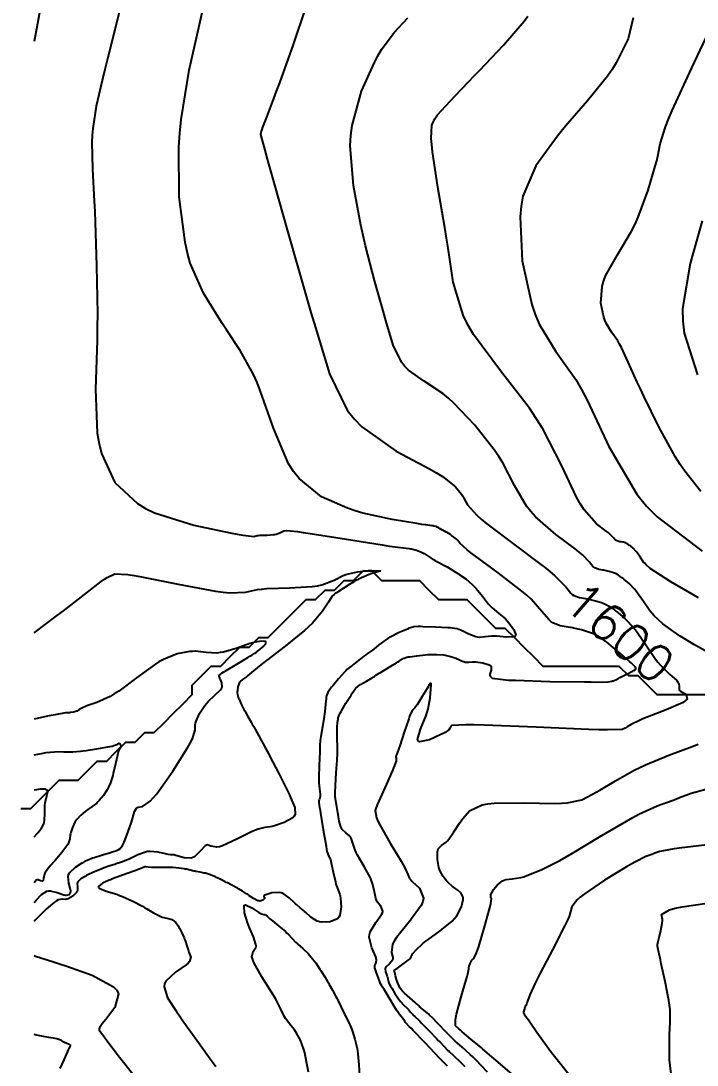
# Model space of a CAD drawing. Header units: metres. Extents: x 837117 to 838479, y 1189012 to 1191015.
# Drawn here: x 837475.1 to 837546.3, y 1190761.9 to 1190871.8 of the extents above; entities that cross this region are included whole.
import ezdxf

# ---------------------------------------------------------------- set-up
doc = ezdxf.new("R2010")
doc.units = ezdxf.units.M
doc.header["$LTSCALE"] = 0.3
for name, color, linetype in [('COTAS 10', 1, 'Continuous'), ('COTAS INT', 252, 'Continuous'), ('DRENAJE', 5, 'Continuous')]:
    doc.layers.add(name, color=color, linetype=linetype)
doc.styles.get("Standard").update_dxf_attribs({"font": 'simplex.shx'})

msp = doc.modelspace()

# ---------------------------------------------------------------- linework, layer by layer
at = {"layer": 'COTAS 10'}
for points in [[(837505.08, 1190873.15), (837503.77, 1190869.28), (837502.33, 1190865.26), (837502.01, 1190864.38), (837501.73, 1190863.6), (837500.98, 1190861.65), (837500.56, 1190860.58), (837500.49, 1190860.36), (837500.43, 1190860.18), (837500.34, 1190859.81), (837500.79, 1190858.19), (837501.06, 1190857.22), (837501.4, 1190856.02), (837503.16, 1190849.81), (837505.16, 1190842.81), (837505.66, 1190841.11), (837506.13, 1190839.52), (837507.6, 1190834.64), (837509.47, 1190830.84), (837510.19, 1190829.93), (837511, 1190829.08), (837514.63, 1190826.53), (837518.15, 1190824.65), (837518.88, 1190824.23), (837519.5, 1190823.84), (837520.88, 1190822.78), (837521.49, 1190822), (837521.63, 1190821.79), (837521.76, 1190821.59), (837522.13, 1190820.88), (837523.08, 1190819.81), (837523.58, 1190819.38), (837524.17, 1190818.89), (837527.16, 1190816.63), (837529.99, 1190814.51), (837530.19, 1190814.36), (837530.81, 1190813.86), (837531.34, 1190813.41), (837532.47, 1190812.25), (837533.01, 1190811.6), (837533.16, 1190811.46), (837533.32, 1190811.35), (837533.92, 1190811.12), (837534.55, 1190811.02), (837534.73, 1190810.98), (837534.91, 1190810.94), (837535.59, 1190810.79), (837536.24, 1190810.59), (837536.4, 1190810.53), (837536.56, 1190810.47), (837537.06, 1190810.2), (837537.59, 1190809.82), (837537.76, 1190809.69), (837537.94, 1190809.54), (837538.71, 1190808.9), (837539.57, 1190808.01), (837539.81, 1190807.71), (837540.06, 1190807.39), (837540.97, 1190806.03), (837541.91, 1190804.65), (837542.18, 1190804.32), (837542.44, 1190804.01), (837543.41, 1190803.08), (837544.15, 1190802.39), (837544.28, 1190802.24), (837544.37, 1190802.1), (837544.41, 1190801.73), (837544.41, 1190801.44), (837544.47, 1190801.35), (837544.56, 1190801.26), (837545.13, 1190800.92), (837545.27, 1190800.45), (837545.09, 1190800.29), (837544.82, 1190800.1), (837543.05, 1190799.31), (837541.03, 1190798.53), (837540.6, 1190798.36), (837540.23, 1190798.2), (837539.37, 1190797.78), (837538.93, 1190797.51), (837538.82, 1190797.45), (837538.71, 1190797.39), (837538.4, 1190797.24), (837536.86, 1190797.2), (837535.97, 1190797.22), (837534.9, 1190797.25), (837529.37, 1190797.48), (837523.87, 1190797.7), (837522.81, 1190797.73), (837521.94, 1190797.74), (837520.49, 1190797.67), (837520.34, 1190797.5), (837520.3, 1190797.45), (837520.27, 1190797.4), (837520.15, 1190797.21), (837519.77, 1190796.93), (837519.57, 1190796.83), (837519.33, 1190796.71), (837518.12, 1190796.17), (837517.08, 1190795.96), (837516.95, 1190796.05), (837516.88, 1190796.2), (837517.18, 1190797.28), (837517.78, 1190798.7), (837517.9, 1190799.07), (837518, 1190799.42), (837518.21, 1190800.59), (837518.28, 1190801.48), (837518.29, 1190801.65), (837518.3, 1190801.79), (837518.31, 1190802.04), (837518.3, 1190802.08), (837518.3, 1190802.08), (837518.29, 1190802.09), (837518.26, 1190802.09), (837518.23, 1190802.09), (837518.22, 1190802.08), (837518.2, 1190802.08), (837518.06, 1190801.86), (837517.98, 1190801.73), (837517.88, 1190801.57), (837517.36, 1190800.72), (837516.82, 1190799.85), (837516.7, 1190799.68), (837516.6, 1190799.54), (837516.36, 1190799.28), (837516.13, 1190798.88), (837516.04, 1190798.65), (837515.94, 1190798.38), (837515.46, 1190796.96), (837515, 1190795.53), (837514.9, 1190795.25), (837514.82, 1190795.02), (837514.65, 1190794.58), (837514.6, 1190794.45), (837514.6, 1190794.42), (837514.59, 1190794.38), (837514.61, 1190794.26), (837514.63, 1190794.13), (837514.64, 1190794.09), (837514.64, 1190794.05), (837514.63, 1190793.91), (837514.45, 1190793.45), (837514.35, 1190793.21), (837514.23, 1190792.92), (837513.59, 1190791.49), (837512.93, 1190790.01), (837512.79, 1190789.69), (837512.67, 1190789.41), (837512.4, 1190788.74), (837512.56, 1190787.95), (837512.71, 1190787.61), (837512.91, 1190787.21), (837514.01, 1190785.29), (837515.15, 1190783.4), (837515.37, 1190783.01), (837515.55, 1190782.68), (837515.84, 1190781.99), (837516.04, 1190781.58), (837516.16, 1190781.43), (837516.31, 1190781.27), (837517.08, 1190780.55), (837517.49, 1190779.51), (837517.42, 1190779.15), (837517.26, 1190778.75), (837516.02, 1190777.04), (837514.65, 1190775.38), (837514.41, 1190775), (837514.24, 1190774.67), (837514.13, 1190773.8), (837514.28, 1190773.25), (837514.26, 1190773.11), (837514.23, 1190772.99), (837513.91, 1190772.61), (837513.57, 1190772.28), (837513.51, 1190772.19), (837513.47, 1190772.1), (837513.49, 1190771.77), (837513.6, 1190771.46), (837513.63, 1190771.38), (837513.66, 1190771.3), (837513.73, 1190771.03), (837513.79, 1190770.8), (837513.81, 1190770.75), (837513.83, 1190770.69), (837513.9, 1190770.51), (837514.03, 1190770.25), (837514.09, 1190770.15), (837514.16, 1190770.03), (837514.49, 1190769.48), (837514.87, 1190768.9), (837514.97, 1190768.76), (837515.08, 1190768.63), (837515.44, 1190768.25), (837515.77, 1190767.95), (837515.85, 1190767.87), (837515.92, 1190767.8), (837516.14, 1190767.53), (837516.33, 1190767.3), (837516.38, 1190767.24), (837516.43, 1190767.19), (837516.62, 1190767.03), (837516.96, 1190766.72), (837517.1, 1190766.58), (837517.27, 1190766.41), (837518.05, 1190765.6), (837518.87, 1190764.75), (837519.05, 1190764.55), (837519.22, 1190764.38), (837519.69, 1190763.89), (837520.04, 1190763.53), (837520.15, 1190763.44), (837520.25, 1190763.34), (837520.64, 1190763), (837521.48, 1190762.19), (837521.86, 1190761.8)], [(837546.83, 1190850.76), (837545.57, 1190846.25), (837544.77, 1190841.48), (837544.8, 1190840.2), (837544.94, 1190838.94), (837546.35, 1190834.53)], [(837476.51, 1190794.58), (837477.29, 1190794.73), (837477.78, 1190794.81), (837478.19, 1190794.87), (837479.12, 1190794.93), (837479.64, 1190794.89), (837479.79, 1190794.88), (837479.95, 1190794.88), (837480.59, 1190794.89), (837481.41, 1190794.97), (837481.69, 1190795), (837482, 1190795.04), (837483.09, 1190795.2), (837483.29, 1190795.23), (837484.48, 1190795.44), (837484.72, 1190795.5), (837484.92, 1190795.55), (837485.34, 1190795.71), (837485.48, 1190795.79), (837485.51, 1190795.79), (837485.54, 1190795.78), (837485.61, 1190795.66), (837485.63, 1190795.48), (837485.63, 1190795.43), (837485.62, 1190795.39), (837485.56, 1190795.25), (837485.49, 1190795.15), (837485.47, 1190795.13), (837485.46, 1190795.12), (837485.42, 1190795.09), (837485.35, 1190794.87), (837485.32, 1190794.73), (837485.28, 1190794.55), (837485.08, 1190793.63), (837484.84, 1190792.63), (837484.79, 1190792.4), (837484.73, 1190792.19), (837484.56, 1190791.63), (837484.36, 1190791.17), (837484.28, 1190791.03), (837484.2, 1190790.89), (837483.82, 1190790.32), (837483.37, 1190789.77), (837483.24, 1190789.64), (837483.11, 1190789.51), (837482.64, 1190789.15), (837482.16, 1190788.83), (837482.02, 1190788.73), (837481.89, 1190788.63), (837481.43, 1190788.24), (837481.01, 1190787.79), (837480.91, 1190787.65), (837480.82, 1190787.51), (837480.55, 1190786.95), (837480.37, 1190786.41), (837480.34, 1190786.27), (837480.31, 1190786.15), (837480.28, 1190785.75), (837480.15, 1190785.31), (837480.07, 1190785.16), (837479.97, 1190785), (837479.44, 1190784.31), (837478.9, 1190783.67), (837478.7, 1190783.44), (837478.53, 1190783.24), (837478.41, 1190783.11), (837478.29, 1190782.96), (837477.97, 1190782.58), (837477.66, 1190782.15), (837477.61, 1190782.04), (837477.57, 1190781.94), (837477.51, 1190781.59), (837477.48, 1190781.35), (837477.45, 1190781.32), (837477.41, 1190781.3), (837477.19, 1190781.33), (837476.94, 1190781.42), (837476.9, 1190781.44), (837476.85, 1190781.45), (837476.76, 1190781.44), (837476.51, 1190781.11)]]:
    msp.add_lwpolyline(points, dxfattribs=at)
at = {"layer": 'COTAS INT'}
for points in [[(837477.52, 1190874.93), (837476.51, 1190869.62)], [(837485.46, 1190872.64), (837484.24, 1190867.77), (837483.96, 1190866.65), (837483.71, 1190865.63), (837483.04, 1190862.79), (837482.69, 1190860.45), (837482.64, 1190859.75), (837482.6, 1190859.02), (837482.66, 1190856.19), (837482.85, 1190852.81), (837482.9, 1190851.74), (837482.94, 1190850.6), (837483.1, 1190846), (837483.18, 1190840.98), (837483.17, 1190839.58), (837483.15, 1190838.17), (837482.99, 1190833.05), (837483.16, 1190828.4), (837483.35, 1190827.3), (837483.6, 1190826.27), (837485.01, 1190823.23), (837487.39, 1190821), (837488.25, 1190820.49), (837489.19, 1190820.02), (837493.32, 1190818.72), (837497.14, 1190817.93), (837497.89, 1190817.79), (837498.51, 1190817.68), (837499.64, 1190817.56), (837500.01, 1190817.64), (837500.14, 1190817.66), (837500.3, 1190817.67), (837501, 1190817.7), (837501.7, 1190817.74), (837501.86, 1190817.76), (837502, 1190817.79), (837502.38, 1190817.93), (837502.66, 1190818.07), (837502.74, 1190818.1), (837502.81, 1190818.13), (837503.1, 1190818.19), (837504.23, 1190818.07), (837504.85, 1190817.98), (837505.59, 1190817.87), (837509.38, 1190817.26), (837513.16, 1190816.65), (837513.91, 1190816.53), (837514.53, 1190816.44), (837515.67, 1190816.3), (837516.01, 1190816.28), (837516.12, 1190816.26), (837516.24, 1190816.24), (837516.76, 1190816.09), (837517.29, 1190815.88), (837517.43, 1190815.81), (837517.56, 1190815.75), (837518, 1190815.47), (837518.43, 1190815.18), (837518.56, 1190815.11), (837518.69, 1190815.03), (837519.2, 1190814.76), (837519.72, 1190814.5), (837519.85, 1190814.43), (837519.99, 1190814.35), (837520.45, 1190814.08), (837520.95, 1190813.76), (837521.1, 1190813.66), (837521.27, 1190813.54), (837521.94, 1190813.08), (837522.64, 1190812.49), (837522.84, 1190812.3), (837523.03, 1190812.09), (837523.7, 1190811.26), (837524.36, 1190810.43), (837524.55, 1190810.23), (837524.74, 1190810.03), (837525.44, 1190809.44), (837526.12, 1190808.87), (837526.29, 1190808.69), (837526.46, 1190808.5), (837527.02, 1190807.76), (837527.21, 1190807.16), (837527.15, 1190807.05), (837527.04, 1190806.98), (837526.22, 1190806.96), (837525.19, 1190807.06), (837524.94, 1190807.06), (837524.71, 1190807.06), (837524, 1190806.98), (837523.38, 1190806.93), (837523.19, 1190806.96), (837523.01, 1190807), (837522.29, 1190807.27), (837521.65, 1190807.58), (837521.51, 1190807.65), (837521.38, 1190807.7), (837521.06, 1190807.84), (837520.57, 1190807.91), (837520.34, 1190807.93), (837520.07, 1190807.95), (837518.75, 1190808.02), (837517.44, 1190808.06), (837517.17, 1190808.07), (837516.95, 1190808.07), (837516.49, 1190808.06), (837516.14, 1190807.95), (837515.99, 1190807.89), (837515.8, 1190807.81), (837514.94, 1190807.44), (837513.99, 1190806.96), (837513.75, 1190806.82), (837513.53, 1190806.68), (837512.81, 1190806.16), (837512.26, 1190805.7), (837512.13, 1190805.6), (837512.02, 1190805.52), (837511.72, 1190805.31), (837511.44, 1190805.11), (837511.33, 1190805.03), (837511.21, 1190804.94), (837510.69, 1190804.53), (837510.18, 1190804.12), (837510.07, 1190804.03), (837509.97, 1190803.95), (837509.71, 1190803.78), (837509.43, 1190803.54), (837509.31, 1190803.42), (837509.18, 1190803.28), (837508.57, 1190802.58), (837507.96, 1190801.85), (837507.83, 1190801.69), (837507.71, 1190801.54), (837507.44, 1190801.15), (837507.29, 1190800.79), (837507.26, 1190800.66), (837507.24, 1190800.52), (837507.19, 1190799.91), (837507.13, 1190799.13), (837507.09, 1190798.88), (837507.06, 1190798.61), (837506.87, 1190797.53), (837506.69, 1190796.51), (837506.66, 1190796.29), (837506.63, 1190796.09), (837506.59, 1190795.59), (837506.59, 1190795.17), (837506.59, 1190795.02), (837506.59, 1190794.86), (837506.56, 1190794.18), (837506.53, 1190793.46), (837506.52, 1190793.28), (837506.51, 1190793.11), (837506.48, 1190792.54), (837506.47, 1190791.99), (837506.48, 1190791.82), (837506.49, 1190791.65), (837506.56, 1190791), (837506.61, 1190790.43), (837506.62, 1190790.3), (837506.62, 1190790.19), (837506.57, 1190789.93), (837506.5, 1190789.78), (837506.49, 1190789.74), (837506.49, 1190789.71), (837506.49, 1190789.57), (837506.57, 1190789.05), (837506.61, 1190788.77), (837506.67, 1190788.43), (837506.94, 1190786.69), (837507.24, 1190784.96), (837507.3, 1190784.62), (837507.37, 1190784.35), (837507.55, 1190783.87), (837507.7, 1190783.57), (837507.75, 1190783.41), (837507.8, 1190783.21), (837508.01, 1190782.23), (837508.23, 1190781.21), (837508.29, 1190780.99), (837508.34, 1190780.8), (837508.53, 1190780.33), (837508.68, 1190779.89), (837508.72, 1190779.72), (837508.75, 1190779.51), (837508.84, 1190778.58), (837508.7, 1190777.68), (837508.59, 1190777.49), (837508.45, 1190777.34), (837507.67, 1190777), (837506.76, 1190776.99), (837506.54, 1190777.03), (837506.32, 1190777.09), (837505.65, 1190777.51), (837505.11, 1190778), (837504.99, 1190778.11), (837504.87, 1190778.21), (837504.51, 1190778.5), (837504.16, 1190778.79), (837504.04, 1190778.9), (837503.91, 1190779.02), (837503.37, 1190779.54), (837502.73, 1190779.98), (837502.53, 1190780.05), (837502.33, 1190780.09), (837501.55, 1190780.05), (837500.91, 1190779.86), (837500.8, 1190779.82), (837500.73, 1190779.78), (837500.71, 1190779.67), (837500.8, 1190779.55), (837500.79, 1190779.51), (837500.77, 1190779.47), (837500.59, 1190779.29), (837500.28, 1190779.2), (837500.17, 1190779.21), (837500.06, 1190779.24), (837499.61, 1190779.48), (837499.13, 1190779.8), (837499, 1190779.89), (837498.88, 1190779.97), (837498.45, 1190780.24), (837498.03, 1190780.5), (837497.91, 1190780.56), (837497.79, 1190780.63), (837497.34, 1190780.87), (837496.87, 1190781.11), (837496.74, 1190781.17), (837496.61, 1190781.24), (837496.16, 1190781.47), (837495.72, 1190781.68), (837495.6, 1190781.74), (837495.49, 1190781.79), (837495.07, 1190781.96), (837494.65, 1190782.09), (837494.54, 1190782.12), (837494.42, 1190782.15), (837493.98, 1190782.23), (837493.55, 1190782.3), (837493.44, 1190782.33), (837493.33, 1190782.35), (837492.96, 1190782.45), (837492.56, 1190782.55), (837492.43, 1190782.57), (837492.3, 1190782.6), (837491.76, 1190782.67), (837491.13, 1190782.72), (837490.93, 1190782.72), (837490.73, 1190782.73), (837489.93, 1190782.73), (837489.2, 1190782.72), (837489.04, 1190782.73), (837488.89, 1190782.74), (837488.53, 1190782.78), (837488.29, 1190782.8), (837488.22, 1190782.8), (837488.16, 1190782.79), (837487.94, 1190782.71), (837487.57, 1190782.55), (837487.4, 1190782.48), (837487.21, 1190782.41), (837486.31, 1190782.09), (837485.45, 1190781.79), (837485.27, 1190781.73), (837485.13, 1190781.68), (837484.87, 1190781.59), (837484.66, 1190781.5), (837484.55, 1190781.45), (837484.41, 1190781.39), (837483.73, 1190781.08), (837483.28, 1190780.73), (837483.29, 1190780.64), (837483.36, 1190780.54), (837484.1, 1190780.25), (837485.22, 1190779.91), (837485.52, 1190779.8), (837485.83, 1190779.68), (837486.91, 1190779.18), (837487.91, 1190778.66), (837488.15, 1190778.52), (837488.38, 1190778.4), (837489.1, 1190777.97), (837489.7, 1190777.64), (837489.85, 1190777.58), (837490, 1190777.52), (837490.5, 1190777.4), (837490.92, 1190777.3), (837491.03, 1190777.25), (837491.12, 1190777.2), (837491.42, 1190776.94), (837491.68, 1190776.58), (837491.75, 1190776.47), (837491.82, 1190776.35), (837492.07, 1190775.87), (837492.31, 1190775.34), (837492.36, 1190775.2), (837492.42, 1190775.05), (837492.6, 1190774.5), (837492.76, 1190773.98), (837492.8, 1190773.84), (837492.85, 1190773.72), (837493.02, 1190773.31), (837492.88, 1190772.83), (837492.73, 1190772.67), (837492.53, 1190772.49), (837491.39, 1190771.71), (837490.38, 1190770.77), (837490.25, 1190770.48), (837490.2, 1190770.18), (837490.55, 1190769.02), (837491.51, 1190767.59), (837491.83, 1190767.12), (837492.18, 1190766.62), (837493.65, 1190764.56), (837495.05, 1190762.61), (837495.36, 1190762.18), (837495.64, 1190761.8)], [(837520.04, 1190761.83), (837519.92, 1190761.95), (837519.72, 1190762.16), (837519.67, 1190762.2), (837519.65, 1190762.21), (837519.59, 1190762.27), (837519.27, 1190762.62), (837517.63, 1190764.33), (837516.43, 1190765.59), (837516.19, 1190765.83), (837516.01, 1190766.02), (837515.69, 1190766.35), (837515.61, 1190766.44), (837515.57, 1190766.5), (837515.52, 1190766.56), (837515.28, 1190766.9), (837515.02, 1190767.24), (837514.97, 1190767.31), (837514.92, 1190767.36), (837514.83, 1190767.48), (837514.65, 1190767.74), (837514.56, 1190767.89), (837514.44, 1190768.07), (837513.87, 1190769.02), (837513.31, 1190769.97), (837513.2, 1190770.15), (837513.11, 1190770.3), (837512.95, 1190770.57), (837512.93, 1190770.62), (837512.93, 1190770.64), (837512.92, 1190770.65), (837512.9, 1190770.72), (837512.84, 1190770.9), (837512.81, 1190770.99), (837512.77, 1190771.1), (837512.56, 1190771.64), (837512.39, 1190772.19), (837512.38, 1190772.3), (837512.38, 1190772.41), (837512.5, 1190772.65), (837512.56, 1190772.99), (837512.53, 1190773.15), (837512.47, 1190773.35), (837512.07, 1190774.29), (837511.8, 1190775.39), (837511.83, 1190775.68), (837511.89, 1190775.96), (837512.48, 1190776.94), (837513.09, 1190777.78), (837513.17, 1190777.97), (837513.21, 1190778.15), (837513, 1190778.66), (837512.62, 1190779.13), (837512.54, 1190779.29), (837512.48, 1190779.46), (837512.35, 1190780.17), (837512.15, 1190781.06), (837512.04, 1190781.34), (837511.91, 1190781.64), (837511.24, 1190782.85), (837510.56, 1190784.03), (837510.43, 1190784.31), (837510.31, 1190784.56), (837510.06, 1190785.3), (837509.88, 1190785.83), (837509.81, 1190785.95), (837509.72, 1190786.06), (837509.33, 1190786.39), (837508.95, 1190786.73), (837508.86, 1190786.86), (837508.79, 1190787), (837508.61, 1190787.6), (837508.51, 1190788.29), (837508.48, 1190788.48), (837508.45, 1190788.68), (837508.33, 1190789.36), (837508.25, 1190789.92), (837508.23, 1190790.03), (837508.22, 1190790.12), (837508.21, 1190790.27), (837508.22, 1190790.32), (837508.22, 1190790.33), (837508.22, 1190790.35), (837508.21, 1190790.45), (837508.22, 1190790.86), (837508.23, 1190791.08), (837508.24, 1190791.34), (837508.32, 1190792.68), (837508.41, 1190794.01), (837508.42, 1190794.27), (837508.44, 1190794.49), (837508.46, 1190794.87), (837508.46, 1190795.13), (837508.46, 1190795.27), (837508.45, 1190795.44), (837508.43, 1190796.28), (837508.42, 1190797.16), (837508.42, 1190797.35), (837508.42, 1190797.52), (837508.46, 1190797.94), (837508.5, 1190798.19), (837508.51, 1190798.25), (837508.52, 1190798.3), (837508.53, 1190798.48), (837508.66, 1190798.81), (837508.74, 1190798.96), (837508.84, 1190799.14), (837509.34, 1190800), (837509.88, 1190800.87), (837510, 1190801.05), (837510.11, 1190801.21), (837510.36, 1190801.57), (837510.64, 1190801.8), (837510.75, 1190801.89), (837510.88, 1190801.97), (837511.49, 1190802.33), (837512.1, 1190802.68), (837512.22, 1190802.75), (837512.33, 1190802.82), (837512.57, 1190802.98), (837512.85, 1190803.17), (837512.99, 1190803.25), (837513.14, 1190803.35), (837513.9, 1190803.81), (837514.66, 1190804.26), (837514.81, 1190804.35), (837514.93, 1190804.43), (837515.18, 1190804.59), (837515.28, 1190804.66), (837515.31, 1190804.68), (837515.34, 1190804.7), (837515.47, 1190804.76), (837515.76, 1190804.84), (837515.89, 1190804.87), (837516.05, 1190804.89), (837516.8, 1190805.01), (837517.68, 1190805.11), (837517.91, 1190805.13), (837518.13, 1190805.14), (837518.9, 1190805.14), (837519.59, 1190805.09), (837519.77, 1190805.06), (837519.93, 1190805.03), (837520.47, 1190804.89), (837520.92, 1190804.73), (837521.03, 1190804.68), (837521.14, 1190804.63), (837521.5, 1190804.47), (837521.82, 1190804.35), (837521.9, 1190804.33), (837521.98, 1190804.32), (837522.26, 1190804.34), (837522.65, 1190804.37), (837522.8, 1190804.36), (837522.97, 1190804.35), (837523.75, 1190804.26), (837524.43, 1190804.06), (837524.54, 1190803.98), (837524.62, 1190803.89), (837524.61, 1190803.48), (837524.48, 1190803.05), (837524.49, 1190802.96), (837524.51, 1190802.87), (837524.74, 1190802.64), (837525.87, 1190802.49), (837526.46, 1190802.45), (837527.18, 1190802.42), (837530.8, 1190802.31), (837534.43, 1190802.25), (837535.16, 1190802.25), (837535.76, 1190802.24), (837536.95, 1190802.27), (837537.31, 1190802.33), (837537.4, 1190802.36), (837537.48, 1190802.38), (837537.74, 1190802.48), (837538.05, 1190802.64), (837538.17, 1190802.7), (837538.3, 1190802.77), (837538.88, 1190803.05), (837538.89, 1190803.06), (837539.43, 1190803.33), (837539.54, 1190803.39), (837539.63, 1190803.44), (837539.81, 1190803.57), (837539.85, 1190803.65), (837539.85, 1190803.68), (837539.84, 1190803.7), (837539.8, 1190803.81), (837539.53, 1190804.09), (837539.38, 1190804.23), (837539.2, 1190804.39), (837538.28, 1190805.19), (837537.26, 1190806.05), (837537.01, 1190806.25), (837536.78, 1190806.43), (837536.08, 1190806.93), (837535.41, 1190807.29), (837535.2, 1190807.38), (837534.99, 1190807.46), (837534.12, 1190807.72), (837533.28, 1190807.91), (837533.22, 1190807.92), (837532.97, 1190807.97), (837532.73, 1190808.02), (837531.89, 1190808.16), (837531.1, 1190808.47), (837530.89, 1190808.62), (837530.68, 1190808.8), (837529.96, 1190809.67), (837528.84, 1190810.94), (837528.37, 1190811.36), (837527.84, 1190811.81), (837525.37, 1190813.72), (837522.98, 1190815.47), (837522.5, 1190815.84), (837522.1, 1190816.15), (837521.34, 1190816.83), (837521.1, 1190817.13), (837521.03, 1190817.2), (837520.96, 1190817.27), (837520.7, 1190817.49), (837520.46, 1190817.66), (837520.4, 1190817.7), (837520.34, 1190817.74), (837520.16, 1190817.85), (837520, 1190817.95), (837519.95, 1190817.98), (837519.9, 1190818), (837519.71, 1190818.1), (837519.53, 1190818.2), (837519.48, 1190818.22), (837519.43, 1190818.25), (837519.27, 1190818.36), (837519.11, 1190818.46), (837519.07, 1190818.48), (837519.02, 1190818.5), (837518.82, 1190818.58), (837518.64, 1190818.63), (837518.59, 1190818.64), (837518.55, 1190818.65), (837518.43, 1190818.66), (837517.72, 1190818.76), (837517.31, 1190818.82), (837516.8, 1190818.9), (837514.21, 1190819.32), (837511.13, 1190820.01), (837510.31, 1190820.26), (837509.51, 1190820.53), (837506.78, 1190821.71), (837504.4, 1190823.63), (837503.83, 1190824.37), (837503.3, 1190825.2), (837501.71, 1190828.93), (837500.36, 1190832.81), (837499.98, 1190833.73), (837499.6, 1190834.58), (837498.21, 1190837.09), (837496.76, 1190839.27), (837496.34, 1190839.92), (837495.92, 1190840.58), (837494.33, 1190843.12), (837492.95, 1190846.29), (837492.65, 1190847.35), (837492.4, 1190848.49), (837491.8, 1190853.26), (837491.75, 1190858.52), (837491.84, 1190859.97), (837491.98, 1190861.41), (837492.84, 1190866.6), (837493.85, 1190871.08), (837494.28, 1190872.98)], [(837547.52, 1190805.3), (837546.03, 1190806.15), (837544.53, 1190807.06), (837544.16, 1190807.3), (837543.81, 1190807.54), (837542.7, 1190808.37), (837541.79, 1190809.21), (837541.56, 1190809.46), (837541.34, 1190809.72), (837540.65, 1190810.69), (837540.04, 1190811.59), (837539.88, 1190811.81), (837539.71, 1190812.01), (837539.14, 1190812.6), (837538.63, 1190813.03), (837538.51, 1190813.12), (837538.39, 1190813.21), (837538.04, 1190813.47), (837537.71, 1190813.64), (837537.6, 1190813.69), (837537.49, 1190813.73), (837537.06, 1190813.86), (837536.61, 1190813.96), (837536.49, 1190813.99), (837536.37, 1190814.01), (837535.95, 1190814.08), (837535.55, 1190814.24), (837535.44, 1190814.31), (837535.34, 1190814.4), (837534.98, 1190814.84), (837534.23, 1190815.61), (837533.88, 1190815.9), (837533.46, 1190816.24), (837531.44, 1190817.76), (837529.3, 1190819.62), (837528.8, 1190820.17), (837528.35, 1190820.74), (837527.09, 1190822.92), (837525.86, 1190825.28), (837525.42, 1190825.96), (837524.95, 1190826.65), (837522.92, 1190829.24), (837520.71, 1190831.56), (837520.12, 1190832.09), (837519.54, 1190832.57), (837517.56, 1190833.87), (837515.91, 1190835.03), (837515.54, 1190835.42), (837515.21, 1190835.83), (837514.36, 1190837.56), (837513.69, 1190839.78), (837513.47, 1190840.51), (837513.25, 1190841.28), (837512.34, 1190844.47), (837511.39, 1190848.13), (837511.15, 1190849.2), (837510.91, 1190850.29), (837510.12, 1190854.47), (837509.8, 1190858.62), (837509.86, 1190859.71), (837509.98, 1190860.77), (837510.96, 1190864.38), (837512.33, 1190867.41), (837512.71, 1190868.11), (837513.08, 1190868.75), (837514.41, 1190870.54), (837515.85, 1190872.09)], [(837546.43, 1190811.08), (837543.53, 1190812.79), (837542.94, 1190813.15), (837542.43, 1190813.47), (837541.35, 1190814.19), (837540.89, 1190814.61), (837540.78, 1190814.73), (837540.67, 1190814.86), (837540.33, 1190815.34), (837540.02, 1190815.8), (837539.94, 1190815.9), (837539.86, 1190816), (837539.57, 1190816.3), (837539.31, 1190816.51), (837539.25, 1190816.56), (837539.19, 1190816.61), (837539.02, 1190816.73), (837538.85, 1190816.82), (837538.8, 1190816.84), (837538.75, 1190816.86), (837538.53, 1190816.93), (837538.31, 1190816.98), (837538.24, 1190816.99), (837538.18, 1190817), (837537.97, 1190817.04), (837537.77, 1190817.12), (837537.72, 1190817.16), (837537.67, 1190817.2), (837537.49, 1190817.42), (837537.12, 1190817.8), (837536.94, 1190817.95), (837536.73, 1190818.12), (837535.72, 1190818.88), (837534.42, 1190820.35), (837534.03, 1190820.96), (837533.62, 1190821.67), (837532.05, 1190824.96), (837530.05, 1190828.86), (837529.37, 1190829.95), (837528.65, 1190831.03), (837525.59, 1190834.96), (837522.76, 1190838.79), (837522.18, 1190839.81), (837521.69, 1190840.81), (837520.63, 1190844.29), (837520.08, 1190847.86), (837519.91, 1190848.93), (837519.73, 1190850.03), (837519.02, 1190854.29), (837518.46, 1190858.01), (837518.37, 1190858.77), (837518.32, 1190859.42), (837518.37, 1190860.79), (837518.62, 1190861.34), (837518.69, 1190861.46), (837518.75, 1190861.58), (837518.99, 1190861.9), (837519.41, 1190862.35), (837520.77, 1190863.81), (837522.27, 1190865.4), (837522.8, 1190865.96), (837523.39, 1190866.57), (837525.93, 1190869.23), (837528.11, 1190871.75), (837528.47, 1190872.28)], [(837539.58, 1190872.08), (837539.03, 1190869.9), (837537.79, 1190867.37), (837537.35, 1190866.66), (837536.86, 1190865.95), (837534.75, 1190863.35), (837532.46, 1190860.71), (837531.86, 1190859.97), (837531.28, 1190859.23), (837529.32, 1190856.53), (837527.97, 1190853.34), (837527.78, 1190852.29), (837527.67, 1190851.17), (837527.9, 1190846.53), (837528.9, 1190841.96), (837529.27, 1190840.88), (837529.67, 1190839.89), (837531.44, 1190837.01), (837533.52, 1190834.05), (837534.12, 1190833.01), (837534.73, 1190831.88), (837537.01, 1190827.01), (837539.94, 1190821.98), (837540.96, 1190820.75), (837542.08, 1190819.6), (837546.84, 1190816.01)], [(837546.7, 1190822.27), (837544.99, 1190824.4), (837544.51, 1190825.11), (837544.03, 1190825.88), (837542.27, 1190829.09), (837540.69, 1190832.3), (837540.33, 1190833.07), (837540, 1190833.78), (837539.05, 1190835.88), (837538.33, 1190837.42), (837538.13, 1190837.78), (837537.94, 1190838.11), (837537.28, 1190839.05), (837536.72, 1190839.97), (837536.59, 1190840.28), (837536.48, 1190840.62), (837536.16, 1190842.07), (837536.29, 1190843.84), (837536.45, 1190844.38), (837536.67, 1190844.95), (837537.93, 1190847.18), (837539.41, 1190849.67), (837539.77, 1190850.39), (837540.11, 1190851.14), (837541.15, 1190853.96), (837541.9, 1190856.49), (837542.05, 1190857.05), (837542.17, 1190857.55), (837542.41, 1190858.85), (837542.97, 1190860.62), (837543.3, 1190861.42), (837543.69, 1190862.35), (837545.74, 1190866.84), (837547.81, 1190871.22)], [(837476.51, 1190807.41), (837477.83, 1190808.39), (837478.85, 1190809.15), (837479.76, 1190809.84), (837482.13, 1190811.7), (837483.59, 1190812.81), (837483.92, 1190813.04), (837484.21, 1190813.23), (837485, 1190813.61), (837486.38, 1190813.53), (837487.04, 1190813.44), (837487.83, 1190813.3), (837491.68, 1190812.53), (837495.6, 1190811.79), (837496.42, 1190811.68), (837497.13, 1190811.61), (837498.76, 1190811.69), (837500.02, 1190811.96), (837500.49, 1190812.02), (837501.02, 1190812.07), (837503.4, 1190812.16), (837505.79, 1190812.29), (837506.33, 1190812.37), (837506.81, 1190812.46), (837508.11, 1190812.94), (837509.06, 1190813.43), (837509.33, 1190813.53), (837509.59, 1190813.63), (837510.56, 1190813.84), (837511.38, 1190813.93), (837511.55, 1190813.94), (837511.7, 1190813.95), (837512.05, 1190813.95), (837512.28, 1190813.93), (837512.35, 1190813.93), (837512.43, 1190813.93), (837512.75, 1190813.94), (837512.96, 1190813.94), (837512.96, 1190813.93), (837512.95, 1190813.91), (837512.71, 1190813.83), (837512.4, 1190813.74), (837512.33, 1190813.72), (837512.28, 1190813.71), (837512.16, 1190813.69), (837511.99, 1190813.63), (837511.89, 1190813.6), (837511.78, 1190813.55), (837511.22, 1190813.31), (837510.65, 1190813.05), (837510.54, 1190813), (837510.44, 1190812.95), (837510.25, 1190812.84), (837510.02, 1190812.68), (837509.9, 1190812.61), (837509.76, 1190812.52), (837509.05, 1190812.08), (837508.35, 1190811.63), (837508.22, 1190811.54), (837508.1, 1190811.46), (837507.9, 1190811.27), (837507.72, 1190810.97), (837507.62, 1190810.82), (837507.5, 1190810.63), (837506.88, 1190809.7), (837505.81, 1190808.44), (837505.41, 1190808.05), (837504.96, 1190807.64), (837502.94, 1190806), (837500.99, 1190804.51), (837500.57, 1190804.2), (837500.22, 1190803.92), (837499.4, 1190803.25), (837498.98, 1190802.89), (837498.88, 1190802.8), (837498.78, 1190802.73), (837498.46, 1190802.51), (837498.21, 1190802.29), (837498.15, 1190802.21), (837498.1, 1190802.12), (837497.97, 1190801.73), (837497.91, 1190801.33), (837497.9, 1190801.24), (837497.9, 1190801.15), (837497.91, 1190800.91), (837498, 1190800.64), (837498.04, 1190800.54), (837498.09, 1190800.43), (837498.32, 1190799.92), (837498.6, 1190799.36), (837498.68, 1190799.22), (837498.75, 1190799.07), (837499.02, 1190798.6), (837499.36, 1190798.01), (837499.48, 1190797.8), (837499.61, 1190797.58), (837500.17, 1190796.58), (837500.88, 1190795.28), (837501.11, 1190794.87), (837501.34, 1190794.42), (837502.28, 1190792.61), (837503.15, 1190790.85), (837503.35, 1190790.45), (837503.52, 1190790.08), (837503.97, 1190789.04), (837503.98, 1190788.3), (837503.88, 1190788.13), (837503.74, 1190787.96), (837502.85, 1190787.46), (837501.81, 1190787.12), (837501.58, 1190787.06), (837501.36, 1190787.01), (837500.8, 1190786.95), (837500.1, 1190786.77), (837499.81, 1190786.65), (837499.47, 1190786.51), (837497.91, 1190785.73), (837496.35, 1190785.02), (837496.03, 1190784.92), (837495.75, 1190784.86), (837495.13, 1190784.97), (837494.76, 1190785.12), (837494.65, 1190785.08), (837494.52, 1190785), (837494.01, 1190784.45), (837493.41, 1190783.86), (837493.23, 1190783.77), (837493.04, 1190783.71), (837492.32, 1190783.74), (837491.69, 1190783.93), (837491.56, 1190783.96), (837491.45, 1190783.99), (837491.22, 1190784.05), (837491.11, 1190784.06), (837491.08, 1190784.06), (837491.05, 1190784.06), (837490.91, 1190784.06), (837490.62, 1190784.1), (837490.48, 1190784.12), (837490.33, 1190784.16), (837489.57, 1190784.33), (837488.69, 1190784.42), (837488.46, 1190784.4), (837488.23, 1190784.36), (837487.45, 1190784.08), (837486.72, 1190783.71), (837486.53, 1190783.62), (837486.35, 1190783.54), (837485.73, 1190783.3), (837485.16, 1190783.1), (837485, 1190783.05), (837484.84, 1190783), (837484.29, 1190782.82), (837483.72, 1190782.63), (837483.56, 1190782.57), (837483.4, 1190782.5), (837482.77, 1190782.24), (837482.18, 1190781.95), (837482.03, 1190781.88), (837481.89, 1190781.8), (837481.43, 1190781.53), (837481.12, 1190781.24), (837481.08, 1190781.15), (837481.05, 1190781.06), (837481.08, 1190780.71), (837481.09, 1190780.33), (837481.04, 1190780.22), (837480.98, 1190780.11), (837480.58, 1190779.73), (837480.09, 1190779.44), (837479.97, 1190779.4), (837479.85, 1190779.37), (837479.49, 1190779.4), (837479.04, 1190779.33), (837478.87, 1190779.23), (837478.68, 1190779.1), (837477.82, 1190778.37), (837476.98, 1190777.55), (837476.8, 1190777.36), (837476.64, 1190777.2), (837476.51, 1190777.05)], [(837476.51, 1190779.05), (837476.55, 1190779.1), (837476.73, 1190779.3), (837477.29, 1190779.9), (837477.86, 1190780.23), (837478.04, 1190780.27), (837478.22, 1190780.28), (837478.95, 1190780.1), (837479.63, 1190779.87), (837479.78, 1190779.83), (837479.91, 1190779.82), (837480.24, 1190779.89), (837480.37, 1190780.17), (837480.37, 1190780.29), (837480.35, 1190780.43), (837480.16, 1190781.07), (837480.09, 1190781.8), (837480.15, 1190781.98), (837480.25, 1190782.16), (837480.87, 1190782.75), (837481.58, 1190783.21), (837481.74, 1190783.3), (837481.87, 1190783.38), (837482.17, 1190783.55), (837482.51, 1190783.68), (837482.66, 1190783.73), (837482.84, 1190783.78), (837483.71, 1190784.05), (837484.56, 1190784.32), (837484.72, 1190784.37), (837484.87, 1190784.41), (837485.15, 1190784.5), (837485.27, 1190784.55), (837485.31, 1190784.57), (837485.36, 1190784.59), (837485.55, 1190784.69), (837485.81, 1190785.03), (837485.9, 1190785.2), (837485.99, 1190785.4), (837486.39, 1190786.42), (837486.77, 1190787.51), (837486.85, 1190787.76), (837486.92, 1190787.99), (837487.09, 1190788.61), (837487.28, 1190788.98), (837487.36, 1190789.04), (837487.46, 1190789.09), (837487.91, 1190789.15), (837488.73, 1190789.69), (837489.06, 1190790.05), (837489.43, 1190790.49), (837491.11, 1190792.85), (837492.67, 1190795.31), (837492.96, 1190795.82), (837493.18, 1190796.25), (837493.48, 1190797.2), (837493.48, 1190797.74), (837493.52, 1190797.92), (837493.58, 1190798.12), (837493.94, 1190798.93), (837494.47, 1190799.76), (837494.65, 1190799.98), (837494.82, 1190800.18), (837495.55, 1190800.84), (837496.14, 1190801.41), (837496.23, 1190801.55), (837496.3, 1190801.69), (837496.29, 1190802.16), (837496.12, 1190802.51), (837496.08, 1190802.59), (837496.06, 1190802.65), (837496.01, 1190802.76), (837496.01, 1190802.82), (837496.01, 1190802.84), (837496.01, 1190802.86), (837496.02, 1190802.95), (837496.32, 1190803.19), (837496.49, 1190803.31), (837496.72, 1190803.45), (837497.86, 1190804.13), (837499.02, 1190804.8), (837499.24, 1190804.94), (837499.43, 1190805.05), (837499.76, 1190805.26), (837499.88, 1190805.35), (837499.93, 1190805.4), (837499.99, 1190805.44), (837500.27, 1190805.66), (837500.57, 1190805.91), (837500.65, 1190805.98), (837500.71, 1190806.04), (837500.9, 1190806.27), (837500.92, 1190806.45), (837500.89, 1190806.49), (837500.83, 1190806.51), (837500.46, 1190806.55), (837499.77, 1190806.44), (837499.5, 1190806.36), (837499.21, 1190806.28), (837497.89, 1190805.81), (837496.46, 1190805.39), (837496.1, 1190805.33), (837495.75, 1190805.29), (837494.62, 1190805.36), (837493.52, 1190805.47), (837493.2, 1190805.46), (837492.86, 1190805.44), (837491.59, 1190805.21), (837490.12, 1190804.61), (837489.66, 1190804.35), (837489.19, 1190804.06), (837487.3, 1190802.67), (837485.43, 1190801.28), (837484.96, 1190800.98), (837484.52, 1190800.72), (837483.12, 1190800.08), (837482.07, 1190799.73), (837481.86, 1190799.64), (837481.67, 1190799.57), (837481.27, 1190799.35), (837481.05, 1190799.19), (837480.98, 1190799.16), (837480.91, 1190799.13), (837480.65, 1190799.06), (837480.39, 1190799.02), (837480.33, 1190799.02), (837480.28, 1190799.01), (837480.12, 1190799), (837479.99, 1190798.99), (837479.96, 1190798.99), (837479.93, 1190798.99), (837479.83, 1190799), (837478.75, 1190798.8), (837478.09, 1190798.67), (837477.29, 1190798.51), (837476.51, 1190798.34)], [(837524.25, 1190761.22), (837523.01, 1190762.5), (837522.71, 1190762.8), (837522.43, 1190763.07), (837521.56, 1190763.85), (837520.83, 1190764.48), (837520.64, 1190764.66), (837520.45, 1190764.84), (837519.78, 1190765.51), (837519.18, 1190766.14), (837519.04, 1190766.29), (837518.9, 1190766.43), (837518.47, 1190766.88), (837518.1, 1190767.24), (837518.01, 1190767.33), (837517.91, 1190767.42), (837517.55, 1190767.71), (837517.25, 1190767.94), (837517.19, 1190767.99), (837517.13, 1190768.04), (837517.01, 1190768.17), (837516.82, 1190768.35), (837516.73, 1190768.44), (837516.62, 1190768.54), (837516.06, 1190769.03), (837515.5, 1190769.52), (837515.39, 1190769.62), (837515.3, 1190769.72), (837515.1, 1190769.93), (837515.02, 1190770.09), (837514.99, 1190770.14), (837514.96, 1190770.2), (837514.84, 1190770.45), (837514.72, 1190770.76), (837514.69, 1190770.86), (837514.66, 1190770.96), (837514.55, 1190771.35), (837514.47, 1190771.69), (837514.46, 1190771.76), (837514.44, 1190771.81), (837514.42, 1190771.9), (837514.55, 1190772.01), (837514.64, 1190772.08), (837514.75, 1190772.16), (837515.33, 1190772.56), (837515.9, 1190772.98), (837516, 1190773.07), (837516.08, 1190773.14), (837516.19, 1190773.32), (837516.24, 1190773.49), (837516.3, 1190773.57), (837516.36, 1190773.66), (837516.73, 1190774.08), (837517.4, 1190774.69), (837517.65, 1190774.9), (837517.94, 1190775.12), (837519.25, 1190776.07), (837520.52, 1190777.09), (837520.78, 1190777.37), (837521.01, 1190777.64), (837521.51, 1190778.58), (837521.66, 1190779.37), (837521.66, 1190779.54), (837521.65, 1190779.69), (837521.44, 1190780.07), (837521.1, 1190780.33), (837521.01, 1190780.41), (837520.91, 1190780.49), (837520.52, 1190780.78), (837520.13, 1190781.12), (837520.02, 1190781.23), (837519.92, 1190781.34), (837519.56, 1190781.78), (837519.26, 1190782.34), (837519.19, 1190782.53), (837519.13, 1190782.73), (837518.97, 1190783.58), (837518.96, 1190784.38), (837519, 1190784.55), (837519.05, 1190784.7), (837519.41, 1190785.04), (837519.89, 1190785.39), (837520.03, 1190785.53), (837520.17, 1190785.7), (837520.7, 1190786.48), (837521.29, 1190787.39), (837521.46, 1190787.63), (837521.64, 1190787.87), (837522.35, 1190788.7), (837523.69, 1190789.32), (837524.27, 1190789.42), (837524.94, 1190789.5), (837528.1, 1190789.52), (837531.31, 1190789.46), (837532.01, 1190789.49), (837532.62, 1190789.54), (837534.15, 1190789.86), (837535.29, 1190790.44), (837535.66, 1190790.64), (837536.06, 1190790.87), (837537.7, 1190791.86), (837539.66, 1190792.95), (837540.26, 1190793.25), (837540.88, 1190793.53), (837543.33, 1190794.54), (837545.77, 1190795.46), (837546.4, 1190795.69)], [(837476.51, 1190785.94), (837476.52, 1190785.95), (837476.84, 1190786.32), (837476.93, 1190786.42), (837477.01, 1190786.52), (837477.31, 1190786.87), (837477.53, 1190787.31), (837477.57, 1190787.48), (837477.61, 1190787.66), (837477.64, 1190788.45), (837477.66, 1190789.28), (837477.68, 1190789.48), (837477.7, 1190789.67), (837477.85, 1190790.26), (837477.95, 1190790.68), (837477.94, 1190790.76), (837477.92, 1190790.83), (837477.73, 1190790.95), (837477.71, 1190790.97), (837477.38, 1190790.98), (837477.28, 1190790.98), (837477.17, 1190790.97), (837476.76, 1190790.9), (837476.51, 1190790.87)], [(837528.27, 1190759.78), (837525.63, 1190762.01), (837525.12, 1190762.45), (837524.7, 1190762.8), (837523.99, 1190763.42), (837523.7, 1190763.67), (837523.56, 1190763.79), (837523.38, 1190763.95), (837522.48, 1190764.69), (837521.57, 1190765.45), (837521.38, 1190765.61), (837521.22, 1190765.75), (837520.87, 1190766.08), (837520.86, 1190766.65), (837520.92, 1190766.95), (837520.99, 1190767.31), (837521.48, 1190769.12), (837522, 1190770.92), (837522.1, 1190771.27), (837522.17, 1190771.56), (837522.28, 1190772.09), (837522.29, 1190772.25), (837522.3, 1190772.3), (837522.32, 1190772.36), (837522.41, 1190772.63), (837522.55, 1190772.9), (837522.59, 1190772.96), (837522.64, 1190773.01), (837522.81, 1190773.17), (837523.09, 1190773.74), (837523.2, 1190774.05), (837523.32, 1190774.43), (837523.9, 1190776.35), (837524.42, 1190778.26), (837524.52, 1190778.63), (837524.58, 1190778.93), (837524.65, 1190779.44), (837524.6, 1190779.55), (837524.59, 1190779.59), (837524.58, 1190779.64), (837524.6, 1190779.86), (837524.73, 1190780.18), (837524.79, 1190780.29), (837524.88, 1190780.4), (837525.29, 1190780.9), (837525.83, 1190781.33), (837526, 1190781.41), (837526.17, 1190781.47), (837526.83, 1190781.55), (837527.73, 1190781.68), (837528.05, 1190781.76), (837528.39, 1190781.88), (837529.89, 1190782.49), (837531.86, 1190783.48), (837532.51, 1190783.84), (837533.19, 1190784.23), (837536.03, 1190785.94), (837538.85, 1190787.62), (837539.53, 1190787.99), (837540.17, 1190788.33), (837542.1, 1190789.2), (837543.66, 1190789.78), (837544.05, 1190789.93), (837544.43, 1190790.08), (837545.67, 1190790.55), (837547.23, 1190790.97)], [(837550.32, 1190785.46), (837545.61, 1190784.92), (837544.68, 1190784.81), (837543.89, 1190784.7), (837542.39, 1190784.43), (837541.86, 1190784.24), (837541.7, 1190784.18), (837541.54, 1190784.11), (837540.89, 1190783.87), (837539.8, 1190783.33), (837539.36, 1190783.08), (837538.86, 1190782.79), (837536.56, 1190781.4), (837534.4, 1190779.94), (837533.99, 1190779.62), (837533.66, 1190779.33), (837533.13, 1190778.58), (837532.83, 1190777.58), (837532.63, 1190777.13), (837532.39, 1190776.62), (837531.11, 1190774.15), (837529.78, 1190771.62), (837529.5, 1190771.07), (837529.26, 1190770.58), (837528.71, 1190769.35), (837528.46, 1190768.68), (837528.41, 1190768.55), (837528.36, 1190768.44), (837528.27, 1190768.23), (837528.21, 1190768.12), (837528.19, 1190768.08), (837528.17, 1190768.02), (837528.09, 1190767.76), (837528.04, 1190767.5), (837528.04, 1190767.44), (837528.05, 1190767.38), (837528.13, 1190767.24), (837528.41, 1190766.9), (837528.54, 1190766.72), (837528.69, 1190766.5), (837529.44, 1190765.41), (837530.52, 1190763.89), (837530.88, 1190763.41), (837531.28, 1190762.9), (837532.93, 1190760.82)], [(837505.39, 1190761.21), (837505.09, 1190762.85), (837505, 1190763.23), (837504.91, 1190763.58), (837504.55, 1190764.58), (837504.15, 1190765.3), (837504.04, 1190765.48), (837503.93, 1190765.64), (837503.52, 1190766.15), (837503.1, 1190766.67), (837502.99, 1190766.85), (837502.88, 1190767.03), (837502.49, 1190767.82), (837501.95, 1190768.87), (837501.74, 1190769.22), (837501.51, 1190769.61), (837500.5, 1190771.23), (837499.65, 1190772.74), (837499.53, 1190773.06), (837499.45, 1190773.32), (837499.59, 1190773.9), (837499.87, 1190774.3), (837499.89, 1190774.46), (837499.87, 1190774.63), (837499.61, 1190775.43), (837499.2, 1190776.39), (837499.09, 1190776.66), (837498.99, 1190776.93), (837498.67, 1190777.96), (837498.61, 1190778.68), (837498.67, 1190778.76), (837498.77, 1190778.79), (837499.44, 1190778.5), (837500.17, 1190778.01), (837500.32, 1190777.92), (837500.44, 1190777.85), (837500.68, 1190777.78), (837500.78, 1190777.79), (837500.82, 1190777.77), (837500.86, 1190777.75), (837501.03, 1190777.61), (837501.33, 1190777.33), (837501.46, 1190777.23), (837501.61, 1190777.11), (837502.28, 1190776.56), (837502.97, 1190775.99), (837503.13, 1190775.84), (837503.27, 1190775.71), (837503.68, 1190775.28), (837504.04, 1190774.89), (837504.16, 1190774.77), (837504.28, 1190774.65), (837504.81, 1190774.2), (837505.37, 1190773.68), (837505.51, 1190773.52), (837505.66, 1190773.35), (837506.16, 1190772.7), (837506.59, 1190772.05), (837506.7, 1190771.88), (837506.8, 1190771.73), (837507.11, 1190771.23), (837507.4, 1190770.74), (837507.49, 1190770.59), (837507.57, 1190770.44), (837507.92, 1190769.84), (837508.28, 1190769.18), (837508.38, 1190768.98), (837508.48, 1190768.78), (837508.85, 1190768.03), (837509.2, 1190767.31), (837509.28, 1190767.13), (837509.37, 1190766.96), (837509.63, 1190766.42), (837509.88, 1190765.86), (837509.95, 1190765.68), (837510.02, 1190765.48), (837510.28, 1190764.67), (837510.51, 1190763.71), (837510.56, 1190763.42), (837510.6, 1190763.12), (837510.69, 1190761.96), (837510.75, 1190760.84)], [(837543.64, 1190760.43), (837543.41, 1190762.49), (837543.39, 1190764.28), (837543.39, 1190764.72), (837543.4, 1190765.14), (837543.47, 1190766.45), (837543.45, 1190767.8), (837543.4, 1190768.25), (837543.34, 1190768.74), (837542.95, 1190770.75), (837542.53, 1190772.61), (837542.44, 1190773.01), (837542.37, 1190773.34), (837542.2, 1190774.11), (837542.13, 1190774.47), (837542.13, 1190774.55), (837542.12, 1190774.62), (837542.15, 1190774.82), (837542.23, 1190775.1), (837542.27, 1190775.23), (837542.31, 1190775.38), (837542.49, 1190776.1), (837542.63, 1190776.89), (837542.64, 1190777.08), (837542.64, 1190777.26), (837542.54, 1190777.8), (837543.39, 1190778.29), (837543.99, 1190778.44), (837544.74, 1190778.6), (837548.79, 1190779.19)], [(837476.51, 1190773.47), (837476.66, 1190773.41), (837478.55, 1190772.82), (837479.18, 1190772.61), (837479.85, 1190772.38), (837482.64, 1190771.39), (837484.88, 1190770.19), (837485.21, 1190769.83), (837485.4, 1190769.45), (837485.03, 1190768.01), (837484.05, 1190766.76), (837483.85, 1190766.51), (837483.69, 1190766.3), (837483.4, 1190765.88), (837483.36, 1190765.76), (837483.35, 1190765.73), (837483.35, 1190765.7), (837483.35, 1190765.63), (837483.7, 1190765.16), (837483.91, 1190764.88), (837484.17, 1190764.54), (837485.51, 1190762.78), (837487.31, 1190760.54)], [(837479.26, 1190761.6), (837479.67, 1190762.51), (837480.05, 1190763.37), (837480.13, 1190763.54), (837480.2, 1190763.68), (837480.34, 1190763.95), (837480.33, 1190764.04), (837480.31, 1190764.06), (837480.28, 1190764.09), (837480.06, 1190764.18), (837479.79, 1190764.3), (837479.72, 1190764.33), (837479.65, 1190764.37), (837479.39, 1190764.52), (837479.03, 1190764.68), (837478.9, 1190764.71), (837478.74, 1190764.75), (837478.05, 1190764.85), (837476.94, 1190765.06), (837476.53, 1190765.16), (837476.51, 1190765.16)]]:
    msp.add_lwpolyline(points, dxfattribs=at)
at = {"layer": 'DRENAJE'}
msp.add_polyline3d([(837547.1, 1190800.88, 0), (837546.1, 1190800.88, 0), (837545.1, 1190800.88, 0), (837544.1, 1190800.88, 0), (837543.1, 1190800.88, 0), (837542.1, 1190800.88, 0), (837541.1, 1190801.88, 0), (837540.1, 1190802.88, 0), (837539.1, 1190802.88, 0), (837538.1, 1190803.88, 0), (837537.1, 1190803.88, 0), (837536.1, 1190803.88, 0), (837535.1, 1190803.88, 0), (837534.1, 1190803.88, 0), (837533.1, 1190803.88, 0), (837532.1, 1190803.88, 0), (837531.1, 1190803.88, 0), (837530.11, 1190803.88, 0), (837529.11, 1190804.88, 0), (837528.11, 1190805.88, 0), (837527.11, 1190806.88, 0), (837526.11, 1190807.88, 0), (837525.11, 1190807.88, 0), (837524.11, 1190808.88, 0), (837523.11, 1190809.88, 0), (837522.11, 1190810.88, 0), (837521.11, 1190810.88, 0), (837520.11, 1190810.88, 0), (837519.11, 1190810.88, 0), (837518.11, 1190811.88, 0), (837517.11, 1190812.88, 0), (837516.11, 1190812.88, 0), (837515.11, 1190812.88, 0), (837514.11, 1190812.88, 0), (837513.11, 1190812.88, 0), (837512.11, 1190813.88, 0), (837511.11, 1190813.88, 0), (837510.11, 1190812.88, 0), (837509.11, 1190812.88, 0), (837508.11, 1190811.88, 0), (837507.11, 1190811.88, 0), (837506.11, 1190810.88, 0), (837505.11, 1190810.88, 0), (837504.11, 1190809.88, 0), (837503.11, 1190808.88, 0), (837502.11, 1190807.88, 0), (837501.11, 1190806.88, 0), (837500.12, 1190806.88, 0), (837499.12, 1190805.88, 0), (837498.12, 1190805.88, 0), (837497.12, 1190804.88, 0), (837496.12, 1190803.88, 0), (837495.12, 1190803.88, 0), (837494.12, 1190802.88, 0), (837493.12, 1190801.88, 0), (837493.12, 1190800.88, 0), (837492.12, 1190799.88, 0), (837491.12, 1190798.88, 0), (837490.12, 1190797.88, 0), (837489.12, 1190796.88, 0), (837488.12, 1190796.88, 0), (837487.12, 1190795.88, 0), (837486.12, 1190795.88, 0), (837485.12, 1190794.88, 0), (837484.12, 1190793.88, 0), (837483.12, 1190793.88, 0), (837482.12, 1190792.89, 0), (837481.12, 1190791.89, 0), (837480.12, 1190791.89, 0), (837479.12, 1190791.89, 0), (837478.12, 1190790.89, 0), (837477.12, 1190789.89, 0), (837476.12, 1190788.89, 0), (837475.12, 1190788.89, 0)], dxfattribs=at)

# ---------------------------------------------------------------- texts
at = {"layer": 'COTAS 10', "insert": (837531.96, 1190810.3), "char_height": 3.8, "attachment_point": 7, "rotation": 319.2039}
msp.add_mtext('1600', dxfattribs=at)

doc.saveas('drawing.dxf')
